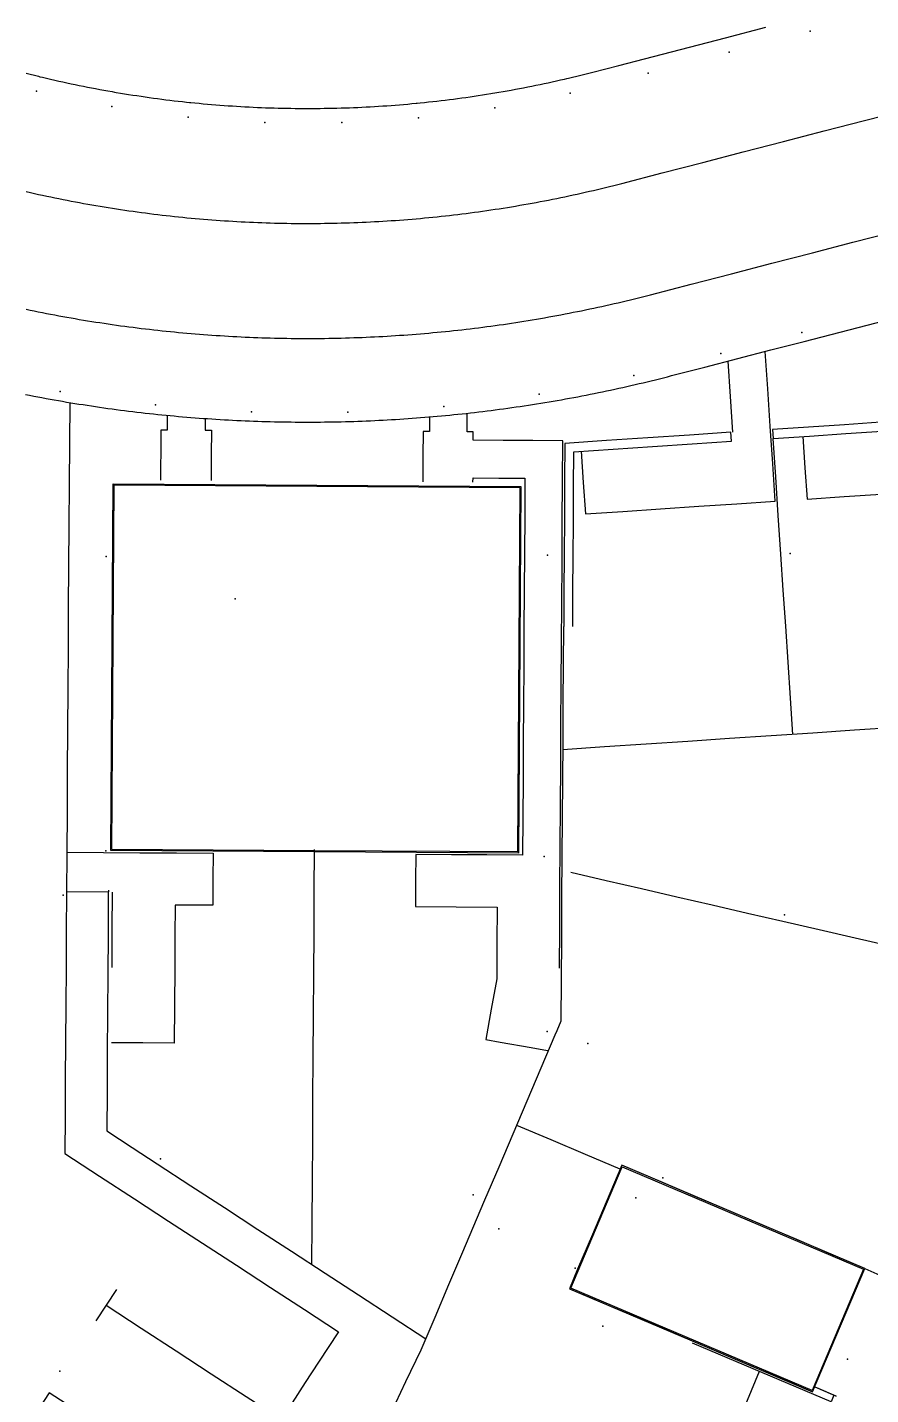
# Model space of a CAD drawing. Extents: x 0 to 368707, y -1 to 358204.
# Drawn here: x 368385.67 to 368405.83, y 357723.82 to 357756.52 of the extents above; entities that cross this region are included whole.
import ezdxf

# ---------------------------------------------------------------- set-up
doc = ezdxf.new("R2010")
doc.units = 0
doc.header["$MEASUREMENT"] = 0
for name, color, linetype in [('3D_LINES', 3, 'Continuous'), ('3D_Points', 1, 'Continuous'), ('PLOTS EXTERNAL LEVEL', 6, 'Continuous'), ('PLOTS FFL', 5, 'Continuous')]:
    doc.layers.add(name, color=color, linetype=linetype)

msp = doc.modelspace()

# ---------------------------------------------------------------- linework, layer by layer
at = {"layer": '3D_LINES'}
for points in [[(368385.64, 357755.424, 53.41), (368385.737, 357755.4, 53.408), (368385.834, 357755.376, 53.407), (368385.931, 357755.352, 53.406), (368385.968, 357755.343, 53.405), (368386.029, 357755.328, 53.404), (368386.126, 357755.305, 53.403), (368386.223, 357755.283, 53.401), (368386.321, 357755.26, 53.4), (368386.418, 357755.238, 53.399), (368386.516, 357755.217, 53.397), (368386.613, 357755.196, 53.396), (368386.711, 357755.175, 53.395), (368386.809, 357755.154, 53.393), (368386.907, 357755.134, 53.392), (368387.005, 357755.114, 53.39), (368387.103, 357755.095, 53.389), (368387.201, 357755.076, 53.388), (368387.299, 357755.057, 53.386), (368387.398, 357755.038, 53.385), (368387.496, 357755.02, 53.384), (368387.594, 357755.003, 53.382), (368387.693, 357754.985, 53.381), (368387.747, 357754.976, 53.38), (368387.791, 357754.968, 53.379), (368387.89, 357754.952, 53.378), (368387.988, 357754.936, 53.377), (368388.087, 357754.92, 53.375), (368388.186, 357754.904, 53.374), (368388.285, 357754.889, 53.373), (368388.384, 357754.874, 53.371), (368388.483, 357754.86, 53.37), (368388.582, 357754.846, 53.369), (368388.681, 357754.832, 53.368), (368388.78, 357754.819, 53.366), (368388.879, 357754.806, 53.365), (368388.978, 357754.793, 53.364), (368389.077, 357754.781, 53.362), (368389.176, 357754.769, 53.361), (368389.276, 357754.758, 53.36), (368389.375, 357754.747, 53.358), (368389.474, 357754.736, 53.357), (368389.547, 357754.728, 53.356), (368389.574, 357754.726, 53.356), (368389.673, 357754.715, 53.355), (368389.773, 357754.706, 53.354), (368389.872, 357754.696, 53.352), (368389.972, 357754.688, 53.351), (368390.072, 357754.679, 53.35), (368390.171, 357754.671, 53.349), (368390.271, 357754.663, 53.348), (368390.371, 357754.655, 53.347), (368390.47, 357754.648, 53.346), (368390.57, 357754.642, 53.345), (368390.67, 357754.635, 53.344), (368390.77, 357754.629, 53.342), (368390.869, 357754.624, 53.341), (368390.969, 357754.618, 53.34), (368391.069, 357754.613, 53.339), (368391.169, 357754.609, 53.338), (368391.269, 357754.605, 53.337), (368391.359, 357754.601, 53.336), (368391.369, 357754.601, 53.336), (368391.469, 357754.597, 53.335), (368391.568, 357754.594, 53.334), (368391.668, 357754.591, 53.334), (368391.768, 357754.589, 53.333), (368391.868, 357754.587, 53.332), (368391.968, 357754.586, 53.331), (368392.068, 357754.584, 53.331), (368392.168, 357754.583, 53.33), (368392.268, 357754.583, 53.329), (368392.368, 357754.583, 53.328), (368392.468, 357754.583, 53.327), (368392.568, 357754.583, 53.327), (368392.668, 357754.584, 53.326), (368392.768, 357754.586, 53.325), (368392.868, 357754.587, 53.324), (368392.968, 357754.589, 53.324), (368393.068, 357754.592, 53.323), (368393.168, 357754.595, 53.322), (368393.174, 357754.595, 53.322), (368393.268, 357754.598, 53.321), (368393.368, 357754.601, 53.321), (368393.467, 357754.605, 53.32), (368393.567, 357754.609, 53.32), (368393.667, 357754.614, 53.319), (368393.767, 357754.619, 53.319), (368393.867, 357754.624, 53.318), (368393.967, 357754.63, 53.318), (368394.066, 357754.636, 53.317), (368394.166, 357754.643, 53.317), (368394.266, 357754.649, 53.316), (368394.366, 357754.657, 53.315), (368394.465, 357754.664, 53.315), (368394.565, 357754.672, 53.314), (368394.665, 357754.68, 53.314), (368394.764, 357754.689, 53.313), (368394.864, 357754.698, 53.313), (368394.963, 357754.707, 53.312), (368394.987, 357754.71, 53.312), (368395.063, 357754.717, 53.312), (368395.162, 357754.727, 53.312), (368395.262, 357754.738, 53.311), (368395.361, 357754.748, 53.311), (368395.46, 357754.76, 53.311), (368395.56, 357754.771, 53.31), (368395.659, 357754.783, 53.31), (368395.758, 357754.795, 53.31), (368395.857, 357754.808, 53.31), (368395.956, 357754.821, 53.309), (368396.056, 357754.834, 53.309), (368396.155, 357754.848, 53.309), (368396.254, 357754.862, 53.308), (368396.352, 357754.877, 53.308), (368396.451, 357754.892, 53.308), (368396.55, 357754.907, 53.308), (368396.649, 357754.922, 53.307), (368396.748, 357754.938, 53.307), (368396.788, 357754.945, 53.307), (368396.846, 357754.954, 53.307), (368396.945, 357754.971, 53.307), (368397.043, 357754.988, 53.307), (368397.142, 357755.005, 53.307), (368397.24, 357755.023, 53.307), (368397.338, 357755.041, 53.307), (368397.437, 357755.06, 53.307), (368397.535, 357755.079, 53.307), (368397.633, 357755.098, 53.307), (368397.731, 357755.117, 53.308), (368397.829, 357755.137, 53.308), (368397.927, 357755.157, 53.308), (368398.025, 357755.178, 53.308), (368398.122, 357755.199, 53.308), (368398.22, 357755.22, 53.308), (368398.318, 357755.242, 53.308), (368398.415, 357755.264, 53.308), (368398.513, 357755.286, 53.308), (368398.57, 357755.3, 53.308), (368398.61, 357755.309, 53.308), (368398.707, 357755.332, 53.308), (368398.804, 357755.356, 53.309), (368398.902, 357755.379, 53.309), (368398.999, 357755.404, 53.309), (368399.095, 357755.428, 53.309), (368399.192, 357755.453, 53.31), (368399.808, 357755.613, 53.311), (368400.424, 357755.772, 53.313), (368401.069, 357755.939, 53.317), (368401.715, 357756.106, 53.32), (368402.36, 357756.274, 53.324), (368403.328, 357756.524, 53.331)], [(368385.641, 357752.595, 53.401), (368385.739, 357752.573, 53.4), (368385.836, 357752.551, 53.398), (368385.934, 357752.529, 53.397), (368386.031, 357752.508, 53.396), (368386.129, 357752.487, 53.394), (368386.227, 357752.466, 53.393), (368386.324, 357752.446, 53.392), (368386.422, 357752.426, 53.391), (368386.52, 357752.407, 53.389), (368386.618, 357752.387, 53.388), (368386.716, 357752.368, 53.387), (368386.814, 357752.35, 53.385), (368386.912, 357752.331, 53.384), (368387.011, 357752.313, 53.383), (368387.109, 357752.296, 53.381), (368387.207, 357752.279, 53.38), (368387.306, 357752.262, 53.38), (368387.404, 357752.245, 53.379), (368387.503, 357752.229, 53.377), (368387.601, 357752.213, 53.376), (368387.7, 357752.197, 53.375), (368387.799, 357752.182, 53.374), (368387.897, 357752.167, 53.372), (368387.996, 357752.152, 53.371), (368388.095, 357752.137, 53.37), (368388.194, 357752.123, 53.369), (368388.293, 357752.11, 53.367), (368388.392, 357752.096, 53.366), (368388.491, 357752.083, 53.365), (368388.59, 357752.071, 53.364), (368388.689, 357752.058, 53.362), (368388.788, 357752.046, 53.361), (368388.887, 357752.034, 53.36), (368388.986, 357752.023, 53.359), (368389.085, 357752.012, 53.357), (368389.185, 357752.001, 53.356), (368389.284, 357751.991, 53.356), (368389.383, 357751.981, 53.355), (368389.483, 357751.971, 53.354), (368389.582, 357751.962, 53.353), (368389.682, 357751.953, 53.352), (368389.781, 357751.944, 53.351), (368389.881, 357751.935, 53.35), (368389.98, 357751.927, 53.349), (368390.08, 357751.92, 53.348), (368390.179, 357751.912, 53.347), (368390.279, 357751.905, 53.345), (368390.378, 357751.898, 53.344), (368390.478, 357751.892, 53.343), (368390.578, 357751.886, 53.342), (368390.677, 357751.88, 53.341), (368390.777, 357751.874, 53.34), (368390.877, 357751.869, 53.339), (368390.977, 357751.865, 53.338), (368391.076, 357751.86, 53.337), (368391.176, 357751.856, 53.336), (368391.276, 357751.852, 53.336), (368391.376, 357751.849, 53.335), (368391.475, 357751.846, 53.334), (368391.575, 357751.843, 53.334), (368391.675, 357751.841, 53.333), (368391.775, 357751.838, 53.332), (368391.875, 357751.837, 53.331), (368391.975, 357751.835, 53.33), (368392.074, 357751.834, 53.33), (368392.174, 357751.833, 53.329), (368392.274, 357751.833, 53.328), (368392.374, 357751.833, 53.327), (368392.474, 357751.833, 53.327), (368392.574, 357751.833, 53.326), (368392.674, 357751.834, 53.325), (368392.773, 357751.836, 53.324), (368392.873, 357751.837, 53.323), (368392.973, 357751.839, 53.323), (368393.073, 357751.841, 53.322), (368393.173, 357751.844, 53.321), (368393.273, 357751.847, 53.322), (368393.372, 357751.85, 53.321), (368393.472, 357751.853, 53.321), (368393.572, 357751.857, 53.32), (368393.672, 357751.861, 53.32), (368393.771, 357751.866, 53.319), (368393.871, 357751.871, 53.319), (368393.971, 357751.876, 53.318), (368394.071, 357751.882, 53.318), (368394.17, 357751.887, 53.317), (368394.27, 357751.894, 53.317), (368394.37, 357751.9, 53.316), (368394.469, 357751.907, 53.316), (368394.569, 357751.914, 53.315), (368394.668, 357751.922, 53.315), (368394.768, 357751.929, 53.314), (368394.867, 357751.938, 53.314), (368394.967, 357751.946, 53.313), (368395.066, 357751.955, 53.313), (368395.166, 357751.964, 53.312), (368395.265, 357751.974, 53.312), (368395.365, 357751.984, 53.312), (368395.464, 357751.994, 53.311), (368395.563, 357752.004, 53.311), (368395.662, 357752.015, 53.311), (368395.762, 357752.026, 53.311), (368395.861, 357752.038, 53.31), (368395.96, 357752.049, 53.31), (368396.059, 357752.062, 53.31), (368396.158, 357752.074, 53.31), (368396.257, 357752.087, 53.309), (368396.356, 357752.1, 53.309), (368396.455, 357752.114, 53.309), (368396.554, 357752.127, 53.309), (368396.653, 357752.141, 53.308), (368396.752, 357752.156, 53.308), (368396.85, 357752.171, 53.308), (368396.949, 357752.186, 53.308), (368397.048, 357752.201, 53.307), (368397.146, 357752.217, 53.307), (368397.245, 357752.233, 53.307), (368397.343, 357752.249, 53.307), (368397.442, 357752.266, 53.307), (368397.54, 357752.283, 53.307), (368397.639, 357752.301, 53.307), (368397.737, 357752.318, 53.307), (368397.835, 357752.337, 53.307), (368397.933, 357752.355, 53.307), (368398.031, 357752.374, 53.307), (368398.129, 357752.393, 53.307), (368398.227, 357752.412, 53.308), (368398.325, 357752.432, 53.308), (368398.423, 357752.452, 53.308), (368398.521, 357752.472, 53.308), (368398.618, 357752.493, 53.308), (368398.716, 357752.514, 53.308), (368398.814, 357752.535, 53.308), (368398.911, 357752.557, 53.308), (368399.009, 357752.579, 53.308), (368399.106, 357752.601, 53.308), (368399.203, 357752.624, 53.308), (368399.3, 357752.646, 53.308), (368399.397, 357752.67, 53.309), (368399.494, 357752.693, 53.309), (368399.591, 357752.717, 53.309), (368399.688, 357752.741, 53.309), (368399.785, 357752.766, 53.31), (368399.882, 357752.791, 53.31), (368400.849, 357753.042, 53.313), (368401.817, 357753.292, 53.319), (368402.785, 357753.543, 53.324), (368403.752, 357753.793, 53.332), (368404.72, 357754.044, 53.339), (368405.687, 357754.295, 53.349), (368406.655, 357754.545, 53.359)], [(368385.634, 357749.781, 53.393), (368385.732, 357749.76, 53.392), (368385.83, 357749.74, 53.391), (368385.928, 357749.721, 53.39), (368386.026, 357749.701, 53.388), (368386.124, 357749.682, 53.387), (368386.222, 357749.663, 53.386), (368386.32, 357749.645, 53.385), (368386.418, 357749.626, 53.384), (368386.516, 357749.608, 53.382), (368386.614, 357749.591, 53.381), (368386.713, 357749.573, 53.38), (368386.811, 357749.556, 53.379), (368386.909, 357749.539, 53.378), (368387.008, 357749.523, 53.377), (368387.106, 357749.507, 53.376), (368387.205, 357749.491, 53.375), (368387.304, 357749.475, 53.373), (368387.402, 357749.46, 53.372), (368387.501, 357749.445, 53.371), (368387.6, 357749.431, 53.37), (368387.698, 357749.416, 53.369), (368387.797, 357749.402, 53.368), (368387.896, 357749.388, 53.367), (368387.995, 357749.375, 53.366), (368388.094, 357749.362, 53.365), (368388.193, 357749.349, 53.364), (368388.292, 357749.336, 53.363), (368388.391, 357749.324, 53.361), (368388.49, 357749.312, 53.36), (368388.589, 357749.301, 53.359), (368388.689, 357749.289, 53.358), (368388.788, 357749.278, 53.357), (368388.887, 357749.267, 53.356), (368388.986, 357749.257, 53.355), (368389.086, 357749.247, 53.354), (368389.185, 357749.237, 53.353), (368389.284, 357749.227, 53.352), (368389.384, 357749.218, 53.351), (368389.483, 357749.209, 53.351), (368389.583, 357749.201, 53.35), (368389.682, 357749.192, 53.349), (368389.782, 357749.184, 53.348), (368389.881, 357749.177, 53.347), (368389.981, 357749.169, 53.346), (368390.08, 357749.162, 53.345), (368390.18, 357749.155, 53.344), (368390.279, 357749.149, 53.343), (368390.379, 357749.143, 53.342), (368390.479, 357749.137, 53.341), (368390.578, 357749.131, 53.341), (368390.678, 357749.126, 53.34), (368390.778, 357749.121, 53.339), (368390.877, 357749.116, 53.338), (368390.977, 357749.112, 53.337), (368391.077, 357749.108, 53.336), (368391.177, 357749.104, 53.335), (368391.276, 357749.101, 53.335), (368391.376, 357749.097, 53.334), (368391.476, 357749.095, 53.333), (368391.576, 357749.092, 53.333), (368391.676, 357749.09, 53.332), (368391.775, 357749.088, 53.331), (368391.875, 357749.086, 53.331), (368391.975, 357749.085, 53.33), (368392.075, 357749.084, 53.329), (368392.175, 357749.083, 53.328), (368392.274, 357749.083, 53.328), (368392.374, 357749.083, 53.327), (368392.474, 357749.083, 53.326), (368392.574, 357749.083, 53.326), (368392.674, 357749.084, 53.325), (368392.774, 357749.085, 53.324), (368392.873, 357749.087, 53.324), (368392.973, 357749.088, 53.323), (368393.073, 357749.09, 53.322), (368393.173, 357749.093, 53.322), (368393.273, 357749.095, 53.321), (368393.372, 357749.098, 53.321), (368393.472, 357749.102, 53.32), (368393.572, 357749.105, 53.32), (368393.672, 357749.109, 53.319), (368393.771, 357749.113, 53.319), (368393.871, 357749.118, 53.319), (368393.971, 357749.122, 53.318), (368394.071, 357749.127, 53.318), (368394.17, 357749.133, 53.317), (368394.27, 357749.138, 53.317), (368394.37, 357749.144, 53.316), (368394.469, 357749.151, 53.316), (368394.569, 357749.157, 53.316), (368394.668, 357749.164, 53.315), (368394.768, 357749.171, 53.315), (368394.867, 357749.179, 53.314), (368394.967, 357749.187, 53.314), (368395.066, 357749.195, 53.314), (368395.166, 357749.203, 53.313), (368395.265, 357749.212, 53.313), (368395.365, 357749.221, 53.312), (368395.464, 357749.23, 53.312), (368395.564, 357749.24, 53.312), (368395.663, 357749.25, 53.312), (368395.762, 357749.26, 53.311), (368395.861, 357749.27, 53.311), (368395.961, 357749.281, 53.311), (368396.06, 357749.292, 53.311), (368396.159, 357749.304, 53.31), (368396.258, 357749.316, 53.31), (368396.357, 357749.328, 53.31), (368396.456, 357749.34, 53.31), (368396.555, 357749.353, 53.31), (368396.654, 357749.365, 53.309), (368396.753, 357749.379, 53.309), (368396.852, 357749.392, 53.309), (368396.951, 357749.406, 53.309), (368397.05, 357749.42, 53.308), (368397.149, 357749.435, 53.308), (368397.247, 357749.449, 53.308), (368397.346, 357749.464, 53.308), (368397.445, 357749.48, 53.307), (368397.543, 357749.495, 53.307), (368397.642, 357749.511, 53.307), (368397.74, 357749.528, 53.307), (368397.839, 357749.544, 53.307), (368397.937, 357749.561, 53.307), (368398.036, 357749.578, 53.307), (368398.134, 357749.596, 53.307), (368398.232, 357749.613, 53.307), (368398.33, 357749.631, 53.307), (368398.428, 357749.65, 53.307), (368398.526, 357749.668, 53.307), (368398.624, 357749.687, 53.307), (368398.722, 357749.707, 53.308), (368398.82, 357749.726, 53.308), (368398.918, 357749.746, 53.308), (368399.016, 357749.766, 53.308), (368399.114, 357749.787, 53.308), (368399.211, 357749.807, 53.308), (368399.309, 357749.828, 53.308), (368399.406, 357749.85, 53.308), (368399.504, 357749.871, 53.308), (368399.601, 357749.893, 53.308), (368399.698, 357749.915, 53.308), (368399.796, 357749.938, 53.308), (368399.893, 357749.961, 53.308), (368399.99, 357749.984, 53.309), (368400.087, 357750.007, 53.309), (368400.184, 357750.031, 53.309), (368400.281, 357750.055, 53.309), (368400.378, 357750.079, 53.31), (368400.475, 357750.104, 53.31), (368400.571, 357750.129, 53.31), (368401.539, 357750.379, 53.313), (368402.506, 357750.63, 53.319), (368403.474, 357750.881, 53.324), (368404.442, 357751.131, 53.332), (368405.409, 357751.382, 53.339), (368406.377, 357751.632, 53.349)], [(368404.213, 357746.738, 53.324), (368404.263, 357745.99, 53.512), (368404.313, 357745.241, 53.7), (368405.198, 357745.3, 53.676), (368406.084, 357745.36, 53.652), (368406.969, 357745.419, 53.628), (368407.855, 357745.478, 53.603), (368407.907, 357744.693, 53.582), (368407.96, 357743.909, 53.561), (368408.558, 357743.949, 53.544), (368409.157, 357743.989, 53.528), (368409.098, 357744.873, 53.504), (368409.039, 357745.758, 53.48), (368408.98, 357746.642, 53.456), (368408.921, 357747.526, 53.431), (368408.862, 357748.411, 53.407), (368408.803, 357749.295, 53.383), (368408.743, 357750.179, 53.359)], [(368385.623, 357747.742, 53.389), (368385.721, 357747.723, 53.388), (368385.819, 357747.704, 53.387), (368385.917, 357747.685, 53.385), (368386.015, 357747.667, 53.384), (368386.113, 357747.649, 53.383), (368386.212, 357747.631, 53.382), (368386.31, 357747.613, 53.381), (368386.408, 357747.596, 53.38), (368386.507, 357747.579, 53.379), (368386.605, 357747.562, 53.378), (368386.704, 357747.546, 53.377), (368386.803, 357747.53, 53.376), (368386.901, 357747.514, 53.375), (368387, 357747.499, 53.374), (368387.099, 357747.483, 53.373), (368387.197, 357747.468, 53.372), (368387.296, 357747.454, 53.371), (368387.395, 357747.439, 53.37), (368387.494, 357747.425, 53.369), (368387.593, 357747.411, 53.367), (368387.692, 357747.398, 53.366), (368387.791, 357747.384, 53.365), (368387.89, 357747.371, 53.364), (368387.989, 357747.359, 53.363), (368388.088, 357747.346, 53.362), (368388.188, 357747.334, 53.361), (368388.287, 357747.322, 53.36), (368388.386, 357747.311, 53.359), (368388.485, 357747.299, 53.358), (368388.585, 357747.288, 53.357), (368388.684, 357747.278, 53.356), (368388.783, 357747.267, 53.355), (368388.883, 357747.257, 53.354), (368388.982, 357747.247, 53.353), (368389.082, 357747.238, 53.353), (368389.181, 357747.228, 53.352), (368389.281, 357747.219, 53.351), (368389.38, 357747.211, 53.35), (368389.48, 357747.202, 53.349), (368389.579, 357747.194, 53.348), (368389.679, 357747.186, 53.347), (368389.778, 357747.179, 53.346), (368389.878, 357747.171, 53.346), (368389.978, 357747.164, 53.345), (368390.077, 357747.158, 53.344), (368390.177, 357747.151, 53.343), (368390.277, 357747.145, 53.342), (368390.377, 357747.139, 53.341), (368390.476, 357747.134, 53.34), (368390.576, 357747.128, 53.339), (368390.676, 357747.123, 53.339), (368390.776, 357747.119, 53.338), (368390.876, 357747.114, 53.337), (368390.975, 357747.11, 53.336), (368391.075, 357747.106, 53.335), (368391.175, 357747.103, 53.335), (368391.275, 357747.1, 53.334), (368391.375, 357747.097, 53.334), (368391.475, 357747.094, 53.333), (368391.575, 357747.092, 53.332), (368391.675, 357747.089, 53.332), (368391.774, 357747.088, 53.331), (368391.874, 357747.086, 53.33), (368391.974, 357747.085, 53.33), (368392.074, 357747.084, 53.329), (368392.174, 357747.083, 53.328), (368392.274, 357747.083, 53.328), (368392.374, 357747.083, 53.327), (368392.474, 357747.083, 53.327), (368392.574, 357747.083, 53.326), (368392.674, 357747.084, 53.325), (368392.774, 357747.085, 53.325), (368392.873, 357747.086, 53.324), (368392.973, 357747.088, 53.323), (368393.073, 357747.09, 53.323), (368393.173, 357747.092, 53.322), (368393.273, 357747.095, 53.322), (368393.373, 357747.097, 53.321), (368393.473, 357747.1, 53.321), (368393.573, 357747.104, 53.32), (368393.672, 357747.107, 53.32), (368393.772, 357747.111, 53.319), (368393.872, 357747.116, 53.319), (368393.972, 357747.12, 53.319), (368394.072, 357747.125, 53.318), (368394.172, 357747.13, 53.318), (368394.271, 357747.135, 53.317), (368394.371, 357747.141, 53.317), (368394.471, 357747.147, 53.317), (368394.571, 357747.153, 53.316), (368394.67, 357747.16, 53.316), (368394.77, 357747.166, 53.316), (368394.87, 357747.173, 53.315), (368394.969, 357747.181, 53.315), (368395.069, 357747.188, 53.314), (368395.168, 357747.196, 53.314), (368395.268, 357747.205, 53.314), (368395.368, 357747.213, 53.313), (368395.467, 357747.222, 53.313), (368395.567, 357747.231, 53.312), (368395.666, 357747.24, 53.312), (368395.766, 357747.25, 53.312), (368395.865, 357747.26, 53.312), (368395.964, 357747.27, 53.311), (368396.064, 357747.281, 53.311), (368396.163, 357747.291, 53.311), (368396.262, 357747.302, 53.311), (368396.362, 357747.314, 53.31), (368396.461, 357747.325, 53.31), (368396.56, 357747.337, 53.31), (368396.659, 357747.35, 53.31), (368396.758, 357747.362, 53.31), (368396.857, 357747.375, 53.309), (368396.957, 357747.388, 53.309), (368397.056, 357747.401, 53.309), (368397.155, 357747.415, 53.309), (368397.253, 357747.429, 53.309), (368397.352, 357747.443, 53.308), (368397.451, 357747.458, 53.308), (368397.55, 357747.472, 53.308), (368397.649, 357747.487, 53.308), (368397.748, 357747.503, 53.307), (368397.846, 357747.518, 53.307), (368397.945, 357747.534, 53.307), (368398.043, 357747.551, 53.307), (368398.142, 357747.567, 53.307), (368398.24, 357747.584, 53.307), (368398.339, 357747.601, 53.307), (368398.437, 357747.618, 53.307), (368398.536, 357747.636, 53.307), (368398.634, 357747.654, 53.307), (368398.732, 357747.672, 53.307), (368398.83, 357747.69, 53.307), (368398.929, 357747.709, 53.307), (368399.027, 357747.728, 53.307), (368399.125, 357747.747, 53.308), (368399.223, 357747.767, 53.308), (368399.321, 357747.787, 53.308), (368399.418, 357747.807, 53.308), (368399.516, 357747.828, 53.308), (368399.614, 357747.848, 53.308), (368399.712, 357747.869, 53.308), (368399.809, 357747.891, 53.308), (368399.907, 357747.912, 53.308), (368400.004, 357747.934, 53.308), (368400.102, 357747.956, 53.308), (368400.199, 357747.978, 53.308), (368400.296, 357748.001, 53.308), (368400.394, 357748.024, 53.308), (368400.491, 357748.047, 53.309), (368400.588, 357748.071, 53.309), (368400.685, 357748.095, 53.309), (368400.782, 357748.119, 53.309), (368400.879, 357748.143, 53.309), (368400.976, 357748.168, 53.31), (368401.073, 357748.193, 53.31), (368401.865, 357748.398, 53.311), (368402.657, 357748.603, 53.313), (368403.449, 357748.808, 53.319), (368404.241, 357749.013, 53.324), (368404.886, 357749.18, 53.329), (368405.531, 357749.347, 53.334), (368406.177, 357749.515, 53.339)], [(368398.912, 357746.384, 53.307), (368398.962, 357745.635, 53.356), (368399.012, 357744.887, 53.404), (368399.91, 357744.947, 53.463), (368400.808, 357745.007, 53.521), (368401.723, 357745.068, 53.581), (368402.637, 357745.129, 53.64), (368403.552, 357745.19, 53.7), (368403.492, 357746.086, 53.606), (368403.432, 357746.982, 53.512), (368403.373, 357747.877, 53.418), (368403.313, 357748.773, 53.324)], [(368402.54, 357746.842, 53.7), (368402.483, 357747.692, 53.307), (368402.426, 357748.543, 53.313)], [(368386.678, 357747.55, 53.38), (368386.671, 357746.572, 53.388), (368386.665, 357745.593, 53.396), (368386.659, 357744.614, 53.404), (368386.652, 357743.635, 53.412), (368386.646, 357742.657, 53.42), (368386.64, 357741.678, 53.428), (368386.634, 357740.699, 53.435), (368386.627, 357739.72, 53.443), (368386.621, 357738.742, 53.451), (368386.615, 357737.763, 53.459), (368386.609, 357736.784, 53.467), (368386.602, 357735.805, 53.475), (368386.597, 357734.917, 53.483), (368386.591, 357734.029, 53.491), (368386.585, 357733.141, 53.499), (368386.58, 357732.252, 53.507), (368386.574, 357731.364, 53.516), (368386.568, 357730.476, 53.524), (368386.563, 357729.588, 53.532), (368387.394, 357729.046, 53.541), (368388.226, 357728.505, 53.55), (368389.039, 357727.975, 53.633), (368389.852, 357727.446, 53.717), (368390.665, 357726.916, 53.8), (368391.478, 357726.387, 53.883), (368392.291, 357725.857, 53.967), (368393.104, 357725.328, 54.05), (368392.631, 357724.602, 54.2), (368392.313, 357724.114, 53.9), (368391.995, 357723.626, 53.6)], [(368388.858, 357745.696, 53.38), (368388.864, 357746.696, 53.38), (368388.866, 357746.896, 53.38), (368389.016, 357746.895, 53.373), (368389.018, 357747.244, 53.356)], [(368395.283, 357747.206, 53.312), (368395.281, 357746.855, 53.318), (368395.131, 357746.856, 53.321), (368395.127, 357746.256, 53.321), (368395.123, 357745.656, 53.321)], [(368398.391, 357734.019, 53.7), (368398.397, 357734.99, 53.67), (368398.404, 357735.96, 53.64), (368398.41, 357736.93, 53.61), (368398.416, 357737.901, 53.579), (368398.422, 357738.871, 53.549), (368398.428, 357739.842, 53.519), (368398.435, 357740.812, 53.489), (368398.441, 357741.782, 53.459), (368398.447, 357742.753, 53.429), (368398.453, 357743.723, 53.398), (368398.459, 357744.693, 53.368), (368398.466, 357745.664, 53.338), (368398.472, 357746.634, 53.308), (368397.758, 357746.639, 53.307), (368397.044, 357746.643, 53.309), (368396.33, 357746.648, 53.31), (368396.331, 357746.848, 53.311), (368396.181, 357746.849, 53.311), (368396.184, 357747.294, 53.312)], [(368389.917, 357747.169, 53.356), (368389.916, 357746.889, 53.343), (368390.066, 357746.888, 53.336), (368390.062, 357746.288, 53.336), (368390.058, 357745.688, 53.336)], [(368407.805, 357746.978, 53.8), (368407.79, 357747.192, 53.8), (368406.93, 357747.135, 53.781), (368406.069, 357747.077, 53.762), (368405.209, 357747.02, 53.743), (368404.348, 357746.962, 53.724), (368403.488, 357746.905, 53.705), (368403.502, 357746.69, 53.7), (368404.372, 357746.748, 53.725), (368405.242, 357746.807, 53.75), (368406.111, 357746.865, 53.775), (368406.981, 357746.923, 53.8), (368407.805, 357746.978, 53.8)], [(368398.708, 357742.191, 53.7), (368398.713, 357743.028, 53.7), (368398.718, 357743.864, 53.7), (368398.724, 357744.7, 53.7), (368398.729, 357745.536, 53.7), (368398.735, 357746.372, 53.7), (368399.677, 357746.435, 53.7), (368400.619, 357746.498, 53.7), (368401.562, 357746.561, 53.7), (368402.504, 357746.624, 53.7), (368402.49, 357746.838, 53.689), (368401.498, 357746.772, 53.638), (368400.505, 357746.706, 53.588), (368399.513, 357746.639, 53.537), (368398.521, 357746.573, 53.486), (368398.515, 357745.682, 53.441), (368398.509, 357744.79, 53.395), (368398.504, 357743.899, 53.35), (368398.498, 357743.046, 53.35), (368398.493, 357742.193, 53.35)], [(368403.975, 357739.614, 53.7), (368403.917, 357740.476, 53.7), (368403.86, 357741.339, 53.7), (368403.802, 357742.202, 53.7), (368403.744, 357743.065, 53.7), (368403.687, 357743.927, 53.7), (368403.625, 357744.848, 53.75), (368403.564, 357745.769, 53.8), (368403.502, 357746.69, 53.8)], [(368396.323, 357745.648, 53.312), (368396.324, 357745.748, 53.312), (368396.945, 357745.744, 53.31), (368397.566, 357745.74, 53.307), (368397.56, 357744.838, 53.336), (368397.555, 357743.937, 53.365), (368397.549, 357743.035, 53.395), (368397.543, 357742.134, 53.424), (368397.537, 357741.233, 53.453), (368397.532, 357740.331, 53.482), (368397.526, 357739.43, 53.511), (368397.52, 357738.528, 53.541), (368397.514, 357737.627, 53.57), (368397.508, 357736.725, 53.599), (368396.657, 357736.731, 53.627), (368395.806, 357736.736, 53.654), (368394.954, 357736.741, 53.682), (368394.95, 357736.118, 53.702), (368394.946, 357735.494, 53.722), (368395.924, 357735.488, 53.754), (368396.901, 357735.481, 53.785), (368396.895, 357734.623, 53.813), (368396.89, 357733.765, 53.841), (368396.762, 357733.041, 53.865), (368396.634, 357732.317, 53.889), (368396.977, 357732.256, 53.9), (368397.713, 357732.126, 54.05), (368398.02, 357732.072, 53.7), (368398.111, 357732.056, 53.7)], [(368394.356, 357723.375, 54.2), (368394.72, 357724.136, 54.19), (368395.083, 357724.898, 54.18), (368395.415, 357725.677, 54.17), (368395.746, 357726.456, 54.16), (368396.078, 357727.235, 54.15), (368396.41, 357728.013, 54.05), (368396.61, 357728.484, 53.9), (368396.946, 357729.273, 53.983), (368397.282, 357730.061, 54.067), (368397.618, 357730.85, 54.15), (368397.954, 357731.638, 53.925), (368398.29, 357732.427, 53.7), (368398.335, 357732.533, 53.7), (368398.433, 357732.763, 53.679), (368398.439, 357733.744, 53.597), (368398.446, 357734.725, 53.515), (368398.452, 357735.705, 53.432), (368398.458, 357736.686, 53.35), (368398.464, 357737.604, 53.35), (368398.47, 357738.522, 53.35), (368398.476, 357739.439, 53.35), (368398.482, 357740.357, 53.35), (368398.488, 357741.275, 53.35), (368398.493, 357742.193, 53.35)], [(368409.475, 357739.981, 53.85), (368409.435, 357739.978, 53.8), (368408.439, 357739.912, 53.78), (368407.442, 357739.845, 53.76), (368406.446, 357739.779, 53.74), (368405.45, 357739.712, 53.72), (368404.453, 357739.646, 53.7), (368403.457, 357739.579, 53.7), (368402.46, 357739.512, 53.63), (368401.464, 357739.446, 53.56), (368400.467, 357739.379, 53.49), (368399.471, 357739.313, 53.42), (368398.475, 357739.246, 53.35)], [(368386.609, 357736.795, 53.475), (368387.484, 357736.789, 53.482), (368388.359, 357736.784, 53.49), (368389.234, 357736.778, 53.497), (368390.109, 357736.772, 53.504), (368390.105, 357736.149, 53.51), (368390.101, 357735.525, 53.515), (368389.201, 357735.531, 53.522), (368389.196, 357734.779, 53.529), (368389.191, 357734.028, 53.535), (368389.185, 357733.128, 53.542), (368389.18, 357732.228, 53.55), (368388.43, 357732.233, 53.55), (368387.68, 357732.238, 53.55)], [(368392.037, 357736.86, 53.35), (368392.037, 357736.86, 53.35)], [(368392.471, 357726.934, 53.6), (368392.477, 357727.926, 54.05), (368392.483, 357728.918, 53.9), (368392.49, 357729.911, 53.55), (368392.496, 357730.903, 53.521), (368392.502, 357731.895, 53.493), (368392.509, 357732.888, 53.464), (368392.515, 357733.88, 53.436), (368392.522, 357734.872, 53.407), (368392.528, 357735.865, 53.379), (368392.534, 357736.857, 53.35)], [(368398.664, 357736.316, 53.35), (368399.509, 357736.121, 53.525), (368400.354, 357735.926, 53.7), (368401.2, 357735.731, 53.7), (368402.045, 357735.536, 53.7), (368402.891, 357735.341, 53.7), (368403.736, 357735.146, 53.7), (368404.601, 357734.946, 53.743), (368405.466, 357734.747, 53.786), (368406.33, 357734.547, 53.829), (368407.195, 357734.348, 53.871), (368408.06, 357734.149, 53.914), (368408.925, 357733.949, 53.957), (368409.79, 357733.75, 54), (368410.034, 357733.693, 54)], [(368387.603, 357735.838, 53.475), (368386.603, 357735.845, 53.475)], [(368387.603, 357735.888, 53.35), (368387.602, 357735.799, 53.525), (368387.602, 357735.761, 53.475), (368387.596, 357734.822, 53.485), (368387.59, 357733.883, 53.495), (368387.584, 357732.944, 53.505), (368387.578, 357732.005, 53.515), (368387.572, 357731.067, 53.525), (368387.566, 357730.128, 53.535), (368388.169, 357729.735, 53.542), (368388.772, 357729.343, 53.55), (368389.575, 357728.82, 53.558), (368390.377, 357728.297, 53.567), (368391.18, 357727.774, 53.575), (368391.983, 357727.251, 53.583), (368392.786, 357726.728, 53.592), (368393.589, 357726.206, 53.6), (368394.392, 357725.683, 53.9), (368395.194, 357725.16, 54.2)], [(368387.691, 357734.038, 53.55), (368387.697, 357734.938, 53.513), (368387.703, 357735.838, 53.475)], [(368399.842, 357729.215, 54.15), (368399.018, 357729.564, 53.925), (368398.194, 357729.914, 53.7), (368397.371, 357730.263, 53.9)], [(368405.697, 357726.84, 54.1), (368404.884, 357727.185, 54.108), (368404.071, 357727.53, 54.117), (368403.258, 357727.874, 54.125), (368402.446, 357728.219, 54.133), (368401.633, 357728.564, 54.142), (368400.82, 357728.909, 54.15), (368400.351, 357729.108, 53.925), (368399.881, 357729.307, 53.7), (368399.529, 357728.479, 53.8), (368399.178, 357727.65, 53.9), (368398.826, 357726.822, 54.15), (368398.629, 357726.357, 54.2), (368399.128, 357726.145, 54.175), (368399.627, 357725.933, 54.15), (368400.43, 357725.593, 54.15), (368401.233, 357725.252, 54.15), (368402.036, 357724.911, 54.15), (368402.839, 357724.571, 54.15), (368403.642, 357724.23, 54.15), (368404.445, 357723.89, 54.15)], [(368405.697, 357726.84, 54.15), (368406.199, 357726.619, 54.15), (368406.701, 357726.399, 54.1), (368407.541, 357726.03, 54), (368408.373, 357725.664, 54.033), (368409.205, 357725.299, 54.067), (368410.038, 357724.933, 54.1), (368410.063, 357725.045, 54.1), (368410.281, 357725.988, 54.05), (368410.498, 357726.931, 54)], [(368404.525, 357724.078, 54.1), (368404.916, 357724.999, 54.1), (368405.306, 357725.919, 54.1), (368405.697, 357726.84, 54.1)], [(368387.795, 357726.339, 53.55), (368387.304, 357725.584, 53.55)], [(368387.55, 357725.962, 53.55), (368388.388, 357725.416, 53.56), (368389.226, 357724.87, 53.57), (368390.064, 357724.324, 53.58), (368390.902, 357723.779, 53.59), (368391.74, 357723.233, 53.6)], [(368404.955, 357723.812, 54.1), (368404.886, 357723.648, 54.1), (368404.057, 357724, 54.1), (368403.229, 357724.351, 54.1), (368402.4, 357724.703, 54.1), (368401.572, 357725.054, 54.1)], [(368403.171, 357724.376, 54.1), (368402.878, 357723.685, 54.1), (368402.585, 357722.995, 54.1), (368403.442, 357722.631, 54.1), (368404.3, 357722.267, 54.1), (368404.025, 357721.62, 54.1), (368403.751, 357720.973, 54.1), (368403.476, 357720.325, 54.1), (368403.154, 357720.462, 54.1), (368402.803, 357719.634, 54.1), (368402.451, 357718.805, 54.1), (368403.027, 357718.561, 54.1), (368403.602, 357718.317, 54.1), (368403.966, 357719.174, 54.1), (368404.329, 357720.031, 54.1), (368404.693, 357720.889, 54.1), (368405.056, 357721.746, 54.1), (368405.42, 357722.603, 54.1), (368405.784, 357723.46, 54.1)], [(368404.495, 357724.007, 54.15), (368404.922, 357723.826, 54.15), (368405.006, 357723.79, 54.2), (368404.546, 357723.985, 54.2)], [(368387.023, 357723.321, 53.57), (368386.185, 357723.867, 53.55), (368385.694, 357723.112, 53.66)]]:
    msp.add_polyline3d(points, dxfattribs=at)
at = {"layer": '3D_Points'}
for p in [(368404.386, 357756.431, 53.339), (368402.449, 357755.932, 53.324), (368400.513, 357755.429, 53.313), (368385.884, 357754.994, 53.405), (368398.651, 357754.952, 53.308), (368387.687, 357754.627, 53.38), (368396.846, 357754.594, 53.307), (368389.51, 357754.375, 53.356), (368391.345, 357754.246, 53.336), (368393.185, 357754.245, 53.322), (368395.021, 357754.361, 53.312), (368404.185, 357749.227, 53.324), (368402.249, 357748.726, 53.313), (368400.167, 357748.197, 53.308), (368386.453, 357747.812, 53.38), (368397.909, 357747.751, 53.307), (368388.732, 357747.494, 53.356), (368391.028, 357747.328, 53.336), (368393.329, 357747.316, 53.321), (368395.627, 357747.457, 53.312), (368403.909, 357743.942, 53.7), (368387.554, 357743.865, 53.35), (368398.102, 357743.901, 53.35), (368390.638, 357742.852, 53.5), (368387.546, 357736.827, 53.35), (368398.023, 357736.689, 53.35), (368386.52, 357735.768, 53.475), (368403.772, 357735.301, 53.7), (368398.098, 357732.508, 53.7), (368399.066, 357732.222, 53.7), (368388.848, 357729.46, 53.55), (368400.863, 357729.01, 54.15), (368396.331, 357728.603, 53.9), (368400.22, 357728.529, 54.15), (368396.945, 357727.785, 54.05), (368398.764, 357726.848, 54.15), (368399.427, 357725.46, 54.15), (368405.282, 357724.674, 54.15), (368386.446, 357724.381, 53.55)]:
    msp.add_point(p, dxfattribs=at)
at = {"layer": 'PLOTS EXTERNAL LEVEL'}
for points in [[(368392.534, 357736.807, 53.35), (368387.659, 357736.838, 53.35), (368387.715, 357745.603, 53.35), (368392.59, 357745.572, 53.35), (368397.465, 357745.541, 53.35), (368397.409, 357736.776, 53.35), (368392.534, 357736.807, 53.35)], [(368405.697, 357726.84, 54.15), (368399.881, 357729.307, 54.15), (368398.629, 357726.357, 54.15), (368404.445, 357723.89, 54.15), (368405.697, 357726.84, 54.15)]]:
    msp.add_polyline3d(points, dxfattribs=at)
at = {"layer": 'PLOTS FFL'}
for points in [[(368392.534, 357736.832, 53.5), (368387.684, 357736.863, 53.5), (368387.74, 357745.578, 53.5), (368392.59, 357745.547, 53.5), (368397.44, 357745.516, 53.5), (368397.384, 357736.801, 53.5), (368392.534, 357736.832, 53.5)], [(368405.664, 357726.827, 54.15), (368404.432, 357723.922, 54.15), (368398.662, 357726.37, 54.15), (368399.894, 357729.274, 54.15), (368405.664, 357726.827, 54.15)]]:
    msp.add_polyline3d(points, dxfattribs=at)

doc.saveas('drawing.dxf')
